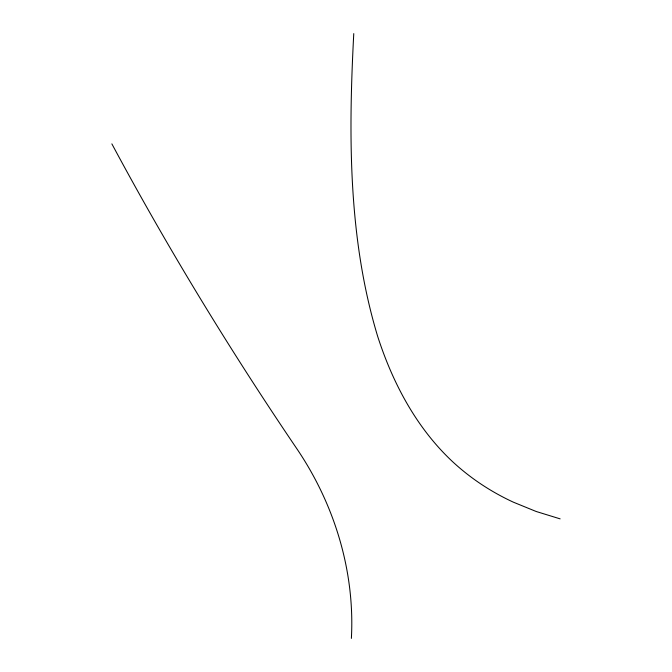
<?xml version="1.0" encoding="UTF-8"?>
<svg xmlns="http://www.w3.org/2000/svg" width="672" height="672" viewBox="0 0 672 672"><rect width="100%" height="100%" fill="white"/><g stroke="black" fill="none" stroke-linecap="round" stroke-linejoin="round"><path stroke-width="1.01" d="M351.38 638.4C354.984 571.628 334.723 505.168 297.612 449.879C230.597 351.061 168.302 249.127 111.871 143.875M353.766 33.6C348.457 134.795 348.037 238.577 377.698 336.462C392.692 382.931 416.254 427.518 452.138 461.252A906.713 453.197 -48.3 0 0 513.425 502.202L536.214 511.501L560.129 518.86"/></g></svg>
